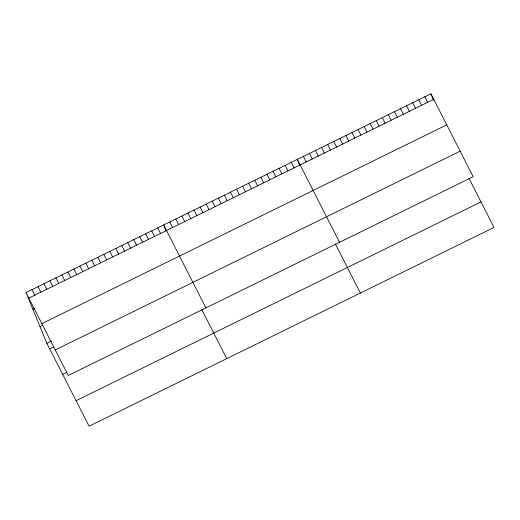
<?xml version="1.0" encoding="UTF-8"?>
<svg xmlns="http://www.w3.org/2000/svg" width="520" height="520" viewBox="0 0 520 520"><rect width="100%" height="100%" fill="white"/><g stroke="black" fill="none" stroke-linecap="round" stroke-linejoin="round"><path stroke-width="0.78" d="M26 292.552L430.911 93.795L473.161 176.709L68.25 375.473L26 292.552L46.839 343.291L89.089 426.205L494 227.448L468.929 178.243M28.828 298.11L433.745 99.346M32.877 309.296L34.873 308.315M41.841 323.642L446.751 124.878M39.962 326.547L42.62 325.24M46.839 343.291L51.493 341.003M49.666 348.842L53.657 346.885M55.243 349.941L460.154 151.184M62.673 374.374L66.664 372.411M76.076 400.679L480.994 201.916M424.84 96.778L427.668 102.33M418.769 99.755L421.597 105.313M412.692 102.739L415.526 108.297M406.621 105.723L409.448 111.273M400.543 108.7L403.377 114.257M394.472 111.683L397.3 117.241M388.401 114.666L391.228 120.218M382.324 117.644L385.157 123.201M376.253 120.627L379.08 126.184M370.175 123.611L373.009 129.162M364.104 126.588L366.932 132.145M358.026 129.571L360.861 135.129M351.956 132.555L354.783 138.106M345.885 135.531L348.712 141.089M339.807 138.515L342.641 144.073M333.736 141.499L336.563 147.049M327.659 144.476L330.493 150.033M321.588 147.459L324.415 153.017M315.517 150.442L318.344 155.994M309.439 153.419L312.273 158.977M303.368 156.403L306.195 161.96M339.541 242.3L297.291 159.387L299.748 165.367M335.309 243.834L360.38 293.039M291.219 162.363L294.047 167.921M285.142 165.347L287.976 170.905M279.071 168.331L281.899 173.881M273 171.308L275.828 176.865M266.923 174.291L269.757 179.849M260.851 177.275L263.679 182.826M254.774 180.252L257.608 185.809M248.703 183.235L251.531 188.792M242.632 186.219L245.459 191.769M236.555 189.196L239.389 194.753M230.483 192.179L233.311 197.737M224.406 195.162L227.24 200.714M218.335 198.139L221.162 203.697M212.258 201.123L215.092 206.681M206.186 204.107L209.014 209.664M200.115 207.09L202.943 212.641M194.038 210.067L196.872 215.625M187.967 213.05L190.794 218.608M181.889 216.034L184.724 221.585M175.819 219.011L178.646 224.569M169.748 221.994L172.575 227.552M205.92 307.892L163.67 224.978L166.127 230.952M201.689 309.426L226.759 358.631M157.684 227.916L160.517 233.467M151.697 230.854L154.531 236.405M145.71 233.792L148.544 239.343M139.731 236.73L142.558 242.281M133.744 239.668L136.572 245.219M127.758 242.606L130.585 248.157M121.771 245.544L124.599 251.095M115.784 248.482L118.619 254.033M109.798 251.42L112.632 256.978M103.812 254.358L106.645 259.916M97.825 257.296L100.659 262.853M91.845 260.234L94.673 265.792M85.859 263.172L88.686 268.73M79.872 266.11L82.7 271.668M73.886 269.048L76.713 274.606M67.899 271.986L70.733 277.543M61.913 274.924L64.746 280.481M55.926 277.862L58.76 283.419M49.94 280.8L52.773 286.358M43.959 283.738L46.787 289.296M37.973 286.676L40.801 292.233M31.987 289.614L34.814 295.172M430.911 93.795L433.615 100.373"/></g></svg>
